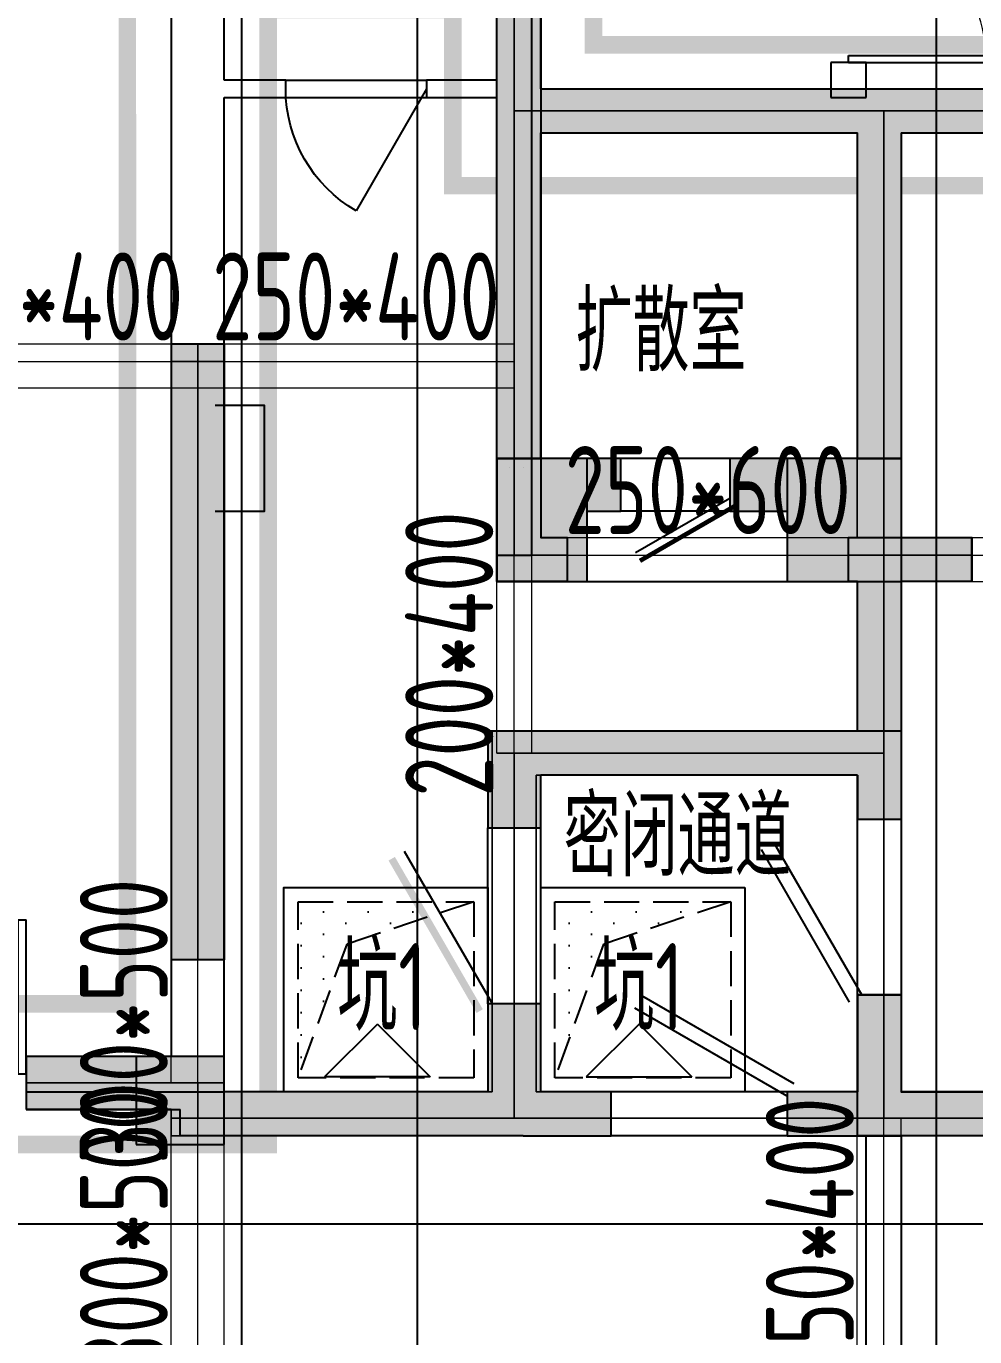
# Model space of a CAD drawing. Extents: x 369444 to 684549, y -549309 to 575337.
# Drawn here: x 512299 to 517692, y 454614 to 462063 of the extents above; entities that cross this region are included whole.
import ezdxf

# ---------------------------------------------------------------- set-up
doc = ezdxf.new("R2010")
doc.units = 0
doc.header["$LTSCALE"] = 1000
doc.header["$MEASUREMENT"] = 0
doc.linetypes.add('__DASH', pattern=[0.35, 0.25, -0.1])
doc.linetypes.add('DASH', pattern=[0.35, 0.25, -0.1])
for name, color, linetype, lineweight, true_color in [('-1-0-1', 7, 'Continuous', 0, 0xc0c0c0), ('-1-1-2', 7, 'Continuous', 0, 0xc0c0c0), ('-2-0-1', 1, 'Continuous', 0, 0xff0000), ('-2-1-2', 9, 'Continuous', 0, 0x808080), ('1-6-1', 7, 'Continuous', 0, 0x55ff55), ('1-6-2', 7, 'Continuous', 0, 0x55ff55), ('12-6-1', 4, 'Continuous', 0, 0x00ffff), ('12-6-2', 4, 'Continuous', 0, 0x00ffff), ('12-6-5', 4, 'Continuous', 0, 0x00ffff)]:
    doc.layers.add(name, color=color, linetype=linetype, lineweight=lineweight, true_color=true_color)
for name, color, linetype in [('A-WALL-HATCH', 8, 'Continuous'), ('AIRD-PLUM', 122, 'Continuous'), ('AXIS', 3, 'Continuous'), ('COLUMN', 9, 'Continuous'), ('DIM_ELEV', 3, 'Continuous'), ('DOTE', 1, 'Continuous'), ('PUB_HATCH', 8, 'Continuous'), ('WALL', 9, 'Continuous'), ('WINDOW', 4, 'Continuous'), ('填充', 8, 'Continuous'), ('文字', 2, 'Continuous'), ('砼墙', 151, 'Continuous'), ('防火分区线', 7, 'Continuous')]:
    doc.layers.add(name, color=color, linetype=linetype)
doc.styles.add('_TCH_DIM', font='SIMPLEX', dxfattribs={"bigfont": 'GBCBIG'})
doc.styles.add('yjkcad', font='yjkeng.shx', dxfattribs={"width": 0.7, "height": 250, "bigfont": 'yjkchn.shx'})
doc.styles.add('说明', font='TSSDENG', dxfattribs={"width": 0.7, "bigfont": 'HZTXT'})

# ---------------------------------------------------------------- blocks, each defined once
blk = doc.blocks.new('$DorLib2D$00000002')
for p, q in [((-0.5, 0), (-0.5, 0.4875)), ((-0.475, 0.4875), (-0.5, 0.4875)), ((-0.475, 0), (-0.475, 0.4875)), ((0.475, 0), (0.475, 0.4875)), ((0.475, 0.4875), (0.5, 0.4875)), ((0.5, 0), (0.5, 0.4875)), ((-0.5, 0), (-0.475, 0)), ((0.5, 0), (0.475, 0))]:
    blk.add_line(p, q)
at = {"lineweight": 13}
for centre, start, end in [((-0.4875, 0), 0, 88.5307), ((0.4875, 0), 91.4693, 180)]:
    blk.add_arc(centre, 0.4875, start, end, dxfattribs=at)
blk = doc.blocks.new('$DORLIB2D$00000228')
at = {"color": 0, "lineweight": -2}
blk.add_line((0.5, 0), (0, 0.866), dxfattribs=at)
blk.add_arc((0.5, 0), 1, 120, 180, dxfattribs=at)
blk = doc.blocks.new('_FZH')
blk.add_lwpolyline([(-0.5, -0.5), (0.5, -0.5), (0.5, 0.5), (-0.5, 0.5)], close=True)
at = {"layer": 'PUB_HATCH'}
blk.add_solid([(-0.5, -0.5), (0.5, -0.5), (-0.5, 0.5), (0.5, 0.5)], dxfattribs=at)
blk = doc.blocks.new('$DorLib2D$00000001')
for p, q in [((0.45, 0.975), (0.5, 0.975)), ((0.45, 0), (0.45, 0.975)), ((0.5, 0), (0.5, 0.975)), ((0.5, 0), (0.45, 0))]:
    blk.add_line(p, q)
at = {"lineweight": 13}
blk.add_arc((0.475, 0), 0.975, 91.46928, 180, dxfattribs=at)
blk = doc.blocks.new('$DorLib2D$00000179')
at = {"color": 0}
for p, q in [((-0.54, 0.1693), (0.326, 0.6693)), ((-0.5, 0.1), (0.366, 0.6))]:
    blk.add_line(p, q, dxfattribs=at)
blk = doc.blocks.new('$DorLib2D$00000192')
at = {"color": 0}
blk.add_line((-0.5, 0.125), (0.366, 0.625), dxfattribs=at)
at = {"color": 0, "const_width": 0.0417}
blk.add_lwpolyline([(-0.5417, 0.1972), (0.3244, 0.6972)], dxfattribs=at)
blk = doc.blocks.new('JSK1000')
at = {"layer": 'AIRD-PLUM'}
h = blk.add_hatch(dxfattribs=at)
h.set_pattern_fill('DOTS', color=8, scale=80, style=0)
h.set_pattern_definition([(0, (-20, -20), (63.5, 127), [0, -127])])
h.paths.add_polyline_path([(80, 1080), (80, 80), (321, 803.3), (1080, 1080)])
at = {"layer": 'AIRD-PLUM', "ltscale": 0.25}
blk.add_lwpolyline([(0, 0), (1160, 0), (1160, 1160), (0, 1160)], close=True, dxfattribs=at)
at = {"layer": 'AIRD-PLUM', "color": 8, "linetype": 'DASH', "ltscale": 0.8}
blk.add_lwpolyline([(80, 80), (1080, 80), (1080, 1080), (80, 1080)], close=True, dxfattribs=at)
blk.add_lwpolyline([(80, 80), (321, 803.3), (1080, 1080)], dxfattribs=at)
blk = doc.blocks.new('A$C69B9310D')
at = {"layer": 'AIRD-PLUM', "xscale": -1, "rotation": 90}
blk.add_blockref('JSK1000', (1160, 1160), dxfattribs=at)
at = {"layer": '文字', "style": '说明', "width": 0.7}
blk.add_text('坑1', height=495, dxfattribs=at).set_placement((302.3, 349.9))

msp = doc.modelspace()

# ---------------------------------------------------------------- hatches: boundary and pattern name
at = {"layer": 'A-WALL-HATCH'}
for points in [[(515487.6, 458907), (515487.6, 459606.7), (514974.6, 459606.7), (514974.6, 458907)], [(517274.6, 458907), (517274.6, 459606.9), (516626.1, 459606.9), (516626.1, 458907)], [(513424.6, 455707), (513424.6, 456207), (512924.6, 456207), (512924.6, 455707)]]:
    msp.add_hatch(color=256, dxfattribs=at).paths.add_polyline_path(points)
at = {"layer": 'PUB_HATCH'}
for points in [[(515174.6, 461577), (515224.6, 461707), (515224.6, 467357), (515104.6, 467407), (514974.6, 467357), (514974.6, 461557)], [(515174.6, 461577), (515224.6, 461457), (517024.6, 461457), (517124.6, 461507), (517024.6, 461707), (515224.6, 461707)], [(517124.6, 461507), (517274.6, 461457), (520624.6, 461457), (520724.6, 461507), (520624.6, 461707), (517024.6, 461707)], [(515224.6, 459607), (515224.6, 461457), (515174.6, 461577), (514974.6, 461557), (514974.6, 459607)], [(517274.6, 459607), (517274.6, 461457), (517124.6, 461507), (517024.6, 461457), (517024.6, 459607)], [(515487.6, 459306.7), (515679.6, 459306.7), (515679.6, 459606.7), (515487.6, 459606.7)], [(516626.1, 459306.7), (516626.1, 459606.7), (516299.6, 459606.7), (516299.6, 459306.7)], [(517274.6, 458907), (517024.6, 458907), (517024.6, 458057), (517107.9, 457940.3), (517274.6, 457957)], [(514924.6, 458057), (514924.6, 457507), (515224.6, 457507), (515224.6, 457807)], [(517107.9, 457940.3), (517024.6, 458057), (514924.6, 458057), (515224.6, 457807), (517024.6, 457807)], [(517024.6, 457807), (517024.6, 457557), (517274.6, 457557), (517274.6, 457957), (517107.9, 457940.3)], [(517274.6, 456007), (517274.6, 456557), (517024.6, 456557), (517024.6, 456007), (517157.9, 455923.6)], [(515224.6, 456007), (515224.6, 456507), (514924.6, 456507), (514924.6, 456007), (515091.3, 455923.6)], [(513424.6, 456207), (512299.6, 456207), (512299.6, 455907), (513174.6, 455907)], [(513174.6, 455757), (513424.6, 456007), (513424.6, 456207), (513174.6, 455907)], [(515091.3, 455923.6), (514924.6, 456007), (513424.6, 456007), (513174.6, 455757), (515124.6, 455757)], [(515124.6, 455757), (515624.6, 455757), (515624.6, 456007), (515224.6, 456007), (515091.3, 455923.6)], [(517024.6, 456007), (516624.6, 456007), (516624.6, 455757), (517174.6, 455757), (517157.9, 455923.6)], [(520874.6, 455757), (520624.6, 456007), (517274.6, 456007), (517157.9, 455923.6), (517174.6, 455757)]]:
    msp.add_hatch(color=256, dxfattribs=at).paths.add_polyline_path(points)
at = {"layer": '填充'}
h = msp.add_hatch(color=8, dxfattribs=at)
h.dxf.hatch_style = 1
h.paths.add_polyline_path([(507274.5, 462457), (507274.5, 462957), (506774.5, 462957), (506774.5, 462457)], flags=17)
h.paths.add_polyline_path([(500674.5, 462457), (500674.5, 462957), (500174.5, 462957), (500174.5, 462457)], flags=17)
h.paths.add_polyline_path([(497874.5, 462457), (497874.5, 462957), (497374.5, 462957), (497374.5, 462457)], flags=17)
h.paths.add_polyline_path([(510074.5, 462457), (510074.5, 462957), (509524.5, 462957), (509524.5, 462457)], flags=17)
h.paths.add_polyline_path([(509524.5, 460757), (509774.5, 460757), (509774.5, 461157), (509374.5, 461157), (509374.5, 460757)], flags=17)
h.paths.add_polyline_path([(497424.5, 460757), (497574.5, 460757), (497574.5, 461157), (497174.5, 461157), (497174.5, 460757)], flags=17)
h.paths.add_polyline_path([(512274.5, 467357), (510074.5, 467357), (510074.5, 465157), (510624.5, 465157), (510624.5, 464957), (509824.5, 464957), (509824.5, 467607), (512474.5, 467607), (512474.5, 464957), (511724.5, 464957), (511724.5, 465157), (512274.5, 465157)])
h.paths.add_polyline_path([(501674.5, 458107), (501124.5, 458107), (501124.5, 458357), (501674.5, 458357), (502074.5, 458357), (502074.5, 458107), (501924.5, 458107), (501924.5, 455207), (500174.5, 455207), (500174.5, 455457), (501674.5, 455457)])
h.paths.add_polyline_path([(514974.5, 467357), (514324.5, 467357), (514324.5, 467607), (515224.5, 467607), (515224.5, 465807), (514974.5, 465807)])
h.paths.add_polyline_path([(492624.5, 467557), (491974.5, 467557), (491974.5, 466007), (491724.5, 466007), (491724.5, 467807), (492624.5, 467807)])
h.paths.add_polyline_path([(507624.5, 450607), (506774.5, 450607), (506074.5, 450607), (506074.5, 450857), (506524.5, 450857), (506524.5, 454057), (506774.5, 454057), (506774.5, 450857), (507624.5, 450857)])
h.paths.add_polyline_path([(500174.5, 450607), (499324.5, 450607), (499324.5, 450857), (500174.5, 450857), (500174.5, 454057), (500424.5, 454057), (500424.5, 450857), (500874.5, 450857), (500874.5, 450607)])
h.paths.add_polyline_path([(505824.5, 458107), (505274.5, 458107), (505274.5, 455457), (506774.5, 455457), (506774.5, 455207), (505024.5, 455207), (505024.5, 458107), (504874.5, 458107), (504874.5, 458357), (505274.5, 458357), (505824.5, 458357)])
h.paths.add_polyline_path([(521349.5, 458907), (520874.5, 458907), (520874.5, 457157), (520624.5, 457157), (520624.5, 458907), (520524.5, 458907), (520524.5, 459157), (520874.5, 459157), (521349.5, 459157)])
h.paths.add_polyline_path([(517574.5, 450607), (517274.5, 450607), (516874.5, 450607), (516874.5, 450857), (517024.5, 450857), (517024.5, 454457), (517274.5, 454457), (517274.5, 450857), (517574.5, 450857)])
h.paths.add_polyline_path([(514174.5, 450607), (513149.5, 450607), (512374.5, 450607), (512374.5, 450857), (513124.5, 450857), (513124.5, 454557), (513424.5, 454557), (513424.5, 450857), (514174.5, 450857)])
h.paths.add_polyline_path([(489924.5, 456557), (489924.5, 455757), (487824.5, 455757), (487824.5, 456007), (489674.5, 456007), (489674.5, 456557)])
h.paths.add_polyline_path([(497624.5, 465157), (496874.5, 465157), (496874.5, 467557), (494674.5, 467557), (494674.5, 465357), (495224.5, 465357), (495224.5, 465157), (494474.5, 465157), (494474.5, 467807), (497124.5, 467807), (497124.5, 465407), (497624.5, 465407)])
h.paths.add_polyline_path([(509524.5, 458107), (509074.5, 458107), (509074.5, 458357), (509774.5, 458357), (509774.5, 455207), (509524.5, 455207)])
h.paths.add_polyline_path([(497874.5, 458107), (497424.5, 458107), (497424.5, 455207), (497174.5, 455207), (497174.5, 458357), (497874.5, 458357)])
h.paths.add_polyline_path([(489674.5, 450607), (489374.5, 450607), (489374.5, 450857), (489674.5, 450857), (489674.5, 454457), (489924.5, 454457), (489924.5, 450857), (490074.5, 450857), (490074.5, 450607)])
h.paths.add_polyline_path([(486074.5, 458907), (485589.5, 458907), (485589.5, 459157), (486074.5, 459157), (486424.5, 459157), (486424.5, 458907), (486324.5, 458907), (486324.5, 457157), (486074.5, 457157)])
h.paths.add_polyline_path([(523874.5, 449607), (523324.5, 449607), (523324.5, 449857), (523574.5, 449857), (523574.5, 454307), (523874.5, 454307)])
h.paths.add_polyline_path([(483624.5, 449607), (483074.5, 449607), (483074.5, 454307), (483374.5, 454307), (483374.5, 449857), (483624.5, 449857)])
h.paths.add_polyline_path([(515374.5, 458907), (514974.5, 458907), (514974.5, 462457), (514574.5, 462457), (514574.5, 462657), (515224.5, 462657), (515224.5, 459157), (515374.5, 459157)])
h.paths.add_polyline_path([(491974.5, 458907), (491574.5, 458907), (491574.5, 459157), (491724.5, 459157), (491724.5, 462657), (492424.5, 462657), (492424.5, 462457), (491974.5, 462457)])
h.paths.add_polyline_path([(520074.5, 450607), (519374.5, 450607), (519374.5, 450857), (520074.5, 450857), (520074.5, 453757), (520324.5, 453757), (520324.5, 450857), (520324.5, 449857), (520924.5, 449857), (520924.5, 449607), (520074.5, 449607)])
h.paths.add_polyline_path([(493824.5, 460257), (493824.5, 456757), (493524.5, 456757), (493524.5, 460257)])
h.paths.add_polyline_path([(487574.5, 450607), (486874.5, 450607), (486874.5, 449607), (486024.5, 449607), (486024.5, 449857), (486624.5, 449857), (486624.5, 450857), (486624.5, 453757), (486874.5, 453757), (486874.5, 450857), (487574.5, 450857)])
h.paths.add_polyline_path([(513424.5, 460257), (513424.5, 456757), (513124.5, 456757), (513124.5, 460257)])
h.paths.add_polyline_path([(509774.5, 450607), (509424.5, 450607), (509424.5, 450857), (509524.5, 450857), (509524.5, 454057), (509774.5, 454057), (509774.5, 450857), (509974.5, 450857), (509974.5, 450607)])
h.paths.add_polyline_path([(497524.5, 450607), (497174.5, 450607), (496974.5, 450607), (496974.5, 450857), (497174.5, 450857), (497174.5, 454057), (497424.5, 454057), (497424.5, 450857), (497524.5, 450857)])
h.paths.add_polyline_path([(523874.5, 455757), (523174.5, 455757), (523174.5, 456007), (523574.5, 456007), (523574.5, 458907), (523199.5, 458907), (523199.5, 459157), (523874.5, 459157)])
h.paths.add_polyline_path([(483774.5, 455757), (483074.5, 455757), (483074.5, 459157), (483759.5, 459157), (483759.5, 458907), (483374.5, 458907), (483374.5, 456007), (483774.5, 456007)])
h.paths.add_polyline_path([(517024.5, 458907), (516974.5, 458907), (516974.5, 459157), (517274.5, 459157), (517674.5, 459157), (517674.5, 458907), (517274.5, 458907), (517274.5, 458057), (517024.5, 458057)])
h.paths.add_polyline_path([(489974.5, 458907), (489924.5, 458907), (489924.5, 458057), (489674.5, 458057), (489674.5, 458907), (489274.5, 458907), (489274.5, 459157), (489674.5, 459157), (489974.5, 459157)])
h.paths.add_polyline_path([(519124.5, 455757), (517024.5, 455757), (517024.5, 456557), (517274.5, 456557), (517274.5, 456007), (519124.5, 456007)])
edge = h.paths.add_edge_path()
edge.add_line((497374.5, 465157), (497374.5, 465057))
edge.add_line((497374.5, 465057), (497624.5, 465057))
edge.add_line((497624.5, 465057), (497624.5, 465157))
edge.add_line((497424.5, 460757), (497424.5, 460007))
edge.add_line((497424.5, 460007), (495374.5, 460007))
edge.add_line((495374.5, 460007), (495374.5, 460257))
edge.add_line((495374.5, 460257), (497174.5, 460257))
edge.add_line((497174.5, 460257), (497174.5, 460757))
edge.add_line((509774.5, 460757), (509774.5, 460257))
edge.add_line((509774.5, 460257), (511574.5, 460257))
edge.add_line((511574.5, 460257), (511574.5, 460007))
edge.add_line((511574.5, 460007), (509524.5, 460007))
edge.add_line((509524.5, 460007), (509524.5, 460757))

# ---------------------------------------------------------------- linework, layer by layer
at = {"layer": '-1-0-1', "color": 0}
for p in [(515074.3, 461582.2, -3600), (517174.3, 461582.2, -3600), (515074.3, 460556.9, -3600), (513274.3, 460156.9, -3600), (515074.3, 460156.9, -3600), (515074.3, 459056.9, -3600), (515374.3, 459056.9, -3600), (516974.3, 459056.9, -3600), (517174.3, 459056.9, -3600), (517674.3, 459056.9, -3600), (515074.3, 457932.2, -3600), (517174.3, 457932.2, -3600), (515074.3, 457507.2, -3600), (513274.3, 456756.9, -3600), (517174.3, 456556.9, -3600), (513274.3, 456057.2, -3600), (513274.3, 455856.9, -3600), (515074.3, 455856.9, -3600), (517174.3, 455856.9, -3600)]:
    msp.add_point(p, dxfattribs=at)
at = {"layer": '-1-1-2', "color": 0}
for p, q in [((515074.3, 461582.2, -3600), (515074.3, 461582.2)), ((517174.3, 461582.2, -3600), (517174.3, 461582.2)), ((515074.3, 460556.9, -3600), (515074.3, 460556.9)), ((513274.3, 460156.9, -3600), (513274.3, 460156.9)), ((515074.3, 460156.9, -3600), (515074.3, 460156.9)), ((515074.3, 459056.9, -3600), (515074.3, 459056.9)), ((515374.3, 459056.9, -3600), (515374.3, 459056.9)), ((516974.3, 459056.9, -3600), (516974.3, 459056.9)), ((517174.3, 459056.9, -3600), (517174.3, 459056.9)), ((517674.3, 459056.9, -3600), (517674.3, 459056.9)), ((515074.3, 457932.2, -3600), (515074.3, 457932.2)), ((517174.3, 457932.2, -3600), (517174.3, 457932.2)), ((515074.3, 457507.2, -3600), (515074.3, 457507.2)), ((513274.3, 456756.9, -3600), (513274.3, 456756.9)), ((517174.3, 456556.9, -3600), (517174.3, 456556.9)), ((513274.3, 456057.2, -3600), (513274.3, 456057.2)), ((513274.3, 455856.9, -3600), (513274.3, 455856.9)), ((515074.3, 455856.9, -3600), (515074.3, 455856.9)), ((517174.3, 455856.9, -3600), (517174.3, 455856.9))]:
    msp.add_line(p, q, dxfattribs=at)
at = {"layer": '-2-0-1', "color": 0}
for p, q in [((515074.3, 461582.2, -3600), (515074.3, 462556.9, -3600)), ((515074.3, 461582.2, -3600), (517174.3, 461582.2, -3600)), ((515074.3, 460556.9, -3600), (515074.3, 461582.2, -3600)), ((517174.3, 461582.2, -3600), (520724.3, 461582.2, -3600)), ((517174.3, 459056.9, -3600), (517174.3, 461582.2, -3600)), ((515074.3, 460156.9, -3600), (515074.3, 460556.9, -3600)), ((511474.3, 460156.9, -3600), (513274.3, 460156.9, -3600)), ((513274.3, 460156.9, -3600), (515074.3, 460156.9, -3600)), ((513274.3, 456756.9, -3600), (513274.3, 460156.9, -3600)), ((515074.3, 459056.9, -3600), (515074.3, 460156.9, -3600)), ((515074.3, 457932.2, -3600), (515074.3, 459056.9, -3600)), ((515074.3, 459056.9, -3600), (515374.3, 459056.9, -3600)), ((515374.3, 459056.9, -3600), (516974.3, 459056.9, -3600)), ((516974.3, 459056.9, -3600), (517174.3, 459056.9, -3600)), ((517174.3, 457932.2, -3600), (517174.3, 459056.9, -3600)), ((517174.3, 459056.9, -3600), (517674.3, 459056.9, -3600)), ((517674.3, 459056.9, -3600), (520524.3, 459056.9, -3600)), ((515074.3, 457932.2, -3600), (517174.3, 457932.2, -3600)), ((515074.3, 457507.2, -3600), (515074.3, 457932.2, -3600)), ((517174.3, 456556.9, -3600), (517174.3, 457932.2, -3600)), ((515074.3, 455856.9, -3600), (515074.3, 457507.2, -3600)), ((513274.3, 456057.2, -3600), (513274.3, 456756.9, -3600)), ((517174.3, 455856.9, -3600), (517174.3, 456556.9, -3600)), ((512299.2, 456057.2, -3600), (513274.3, 456057.2, -3600)), ((513274.3, 455856.9, -3600), (513274.3, 456057.2, -3600)), ((513274.3, 455856.9, -3600), (515074.3, 455856.9, -3600)), ((513274.3, 454556.9, -3600), (513274.3, 455856.9, -3600)), ((515074.3, 455856.9, -3600), (517174.3, 455856.9, -3600)), ((517174.3, 454456.9, -3600), (517174.3, 455856.9, -3600)), ((517174.3, 455856.9, -3600), (519074.3, 455856.9, -3600))]:
    msp.add_line(p, q, dxfattribs=at)
at = {"layer": '-2-1-2', "color": 0}
for p, q in [((515074.3, 461582.2), (515074.3, 462556.9)), ((515074.3, 461582.2), (517174.3, 461582.2)), ((515074.3, 460556.9), (515074.3, 461582.2)), ((517174.3, 461582.2), (520724.3, 461582.2)), ((517174.3, 459056.9), (517174.3, 461582.2)), ((515074.3, 460156.9), (515074.3, 460556.9)), ((511474.3, 460156.9), (513274.3, 460156.9)), ((513274.3, 460156.9), (515074.3, 460156.9)), ((513274.3, 456756.9), (513274.3, 460156.9)), ((515074.3, 459056.9), (515074.3, 460156.9)), ((515074.3, 457932.2), (515074.3, 459056.9)), ((515074.3, 459056.9), (515374.3, 459056.9)), ((515374.3, 459056.9), (516974.3, 459056.9)), ((516974.3, 459056.9), (517174.3, 459056.9)), ((517174.3, 457932.2), (517174.3, 459056.9)), ((517174.3, 459056.9), (517674.3, 459056.9)), ((517674.3, 459056.9), (520524.3, 459056.9)), ((515074.3, 457932.2), (517174.3, 457932.2)), ((515074.3, 457507.2), (515074.3, 457932.2)), ((517174.3, 456556.9), (517174.3, 457932.2)), ((515074.3, 455856.9), (515074.3, 457507.2)), ((513274.3, 456057.2), (513274.3, 456756.9)), ((517174.3, 455856.9), (517174.3, 456556.9)), ((512299.2, 456057.2), (513274.3, 456057.2)), ((513274.3, 455856.9), (513274.3, 456057.2)), ((513274.3, 455856.9), (515074.3, 455856.9)), ((513274.3, 454556.9), (513274.3, 455856.9)), ((515074.3, 455856.9), (517174.3, 455856.9)), ((517174.3, 454456.9), (517174.3, 455856.9)), ((517174.3, 455856.9), (519074.3, 455856.9))]:
    msp.add_line(p, q, dxfattribs=at)
at = {"layer": '1-6-1', "color": 0}
for p, q in [((515224.3, 462656.9, -5100), (515224.3, 461707.2, -5100)), ((515224.3, 461707.2, -8700), (515224.3, 462656.9, -8700)), ((514974.3, 462456.9, -8700), (514974.3, 461582.2, -8700)), ((514974.3, 461582.2, -5100), (514974.3, 462456.9, -5100)), ((515224.3, 461707.2, -3600), (515224.3, 461707.2)), ((517174.3, 461707.2, -3600), (515224.3, 461707.2, -3600)), ((515224.3, 461707.2), (517174.3, 461707.2)), ((515224.3, 461707.2, -5100), (515224.3, 461707.2, -8700)), ((517174.3, 461707.2, -3600), (517174.3, 461707.2)), ((520724.3, 461707.2, -3600), (517174.3, 461707.2, -3600)), ((517174.3, 461707.2), (520724.3, 461707.2)), ((517174.3, 461707.2), (517174.3, 461707.2, -3600)), ((514974.3, 461582.2, -8700), (514974.3, 461582.2, -5100)), ((514974.3, 461582.2, -8700), (514974.3, 460556.9, -8700)), ((514974.3, 461582.2, -5100), (514974.3, 461582.2, -8700)), ((514974.3, 460556.9, -5100), (514974.3, 461582.2, -5100)), ((515224.3, 461457.2), (515224.3, 461457.2, -3600)), ((517024.3, 461457.2), (515224.3, 461457.2)), ((515224.3, 461457.2, -3600), (517024.3, 461457.2, -3600)), ((515224.3, 461457.2, -5100), (515224.3, 460556.9, -5100)), ((515224.3, 461457.2, -8700), (515224.3, 461457.2, -5100)), ((515224.3, 460556.9, -8700), (515224.3, 461457.2, -8700)), ((517024.3, 461457.2, -3600), (517024.3, 461457.2)), ((517024.3, 461457.2, -3600), (517024.3, 459156.9, -3600)), ((517024.3, 461457.2), (517024.3, 461457.2, -3600)), ((517024.3, 459156.9), (517024.3, 461457.2)), ((517274.3, 461457.2), (517274.3, 461457.2, -3600)), ((520623.3, 461457.2), (517274.3, 461457.2)), ((517274.3, 461457.2, -3600), (520623.3, 461457.2, -3600)), ((517274.3, 461457.2), (517274.3, 459156.9)), ((517274.3, 461457.2, -3600), (517274.3, 461457.2)), ((517274.3, 459156.9, -3600), (517274.3, 461457.2, -3600)), ((514974.3, 460556.9, -3600), (514974.3, 460156.9, -3600)), ((514974.3, 460556.9), (514974.3, 460556.9, -3600)), ((514974.3, 460156.9), (514974.3, 460556.9)), ((514974.3, 460556.9, -8700), (514974.3, 460556.9, -5100)), ((515224.3, 460556.9), (515224.3, 460156.9)), ((515224.3, 460556.9, -3600), (515224.3, 460556.9)), ((515224.3, 460156.9, -3600), (515224.3, 460556.9, -3600)), ((515224.3, 460556.9, -5100), (515224.3, 460556.9, -8700)), ((513124.3, 460156.9, -3600), (513124.3, 456756.9, -3600)), ((513124.3, 460156.9), (513124.3, 460156.9, -3600)), ((513124.3, 456756.9), (513124.3, 460156.9)), ((513124.3, 460156.9, -3600), (513124.3, 460156.9)), ((513424.3, 460156.9, -3600), (513124.3, 460156.9, -3600)), ((513124.3, 460156.9), (513424.3, 460156.9)), ((513424.3, 460156.9), (513424.3, 456756.9)), ((513424.3, 460156.9, -3600), (513424.3, 460156.9)), ((513424.3, 456756.9, -3600), (513424.3, 460156.9, -3600)), ((513424.3, 460156.9), (513424.3, 460156.9, -3600)), ((514974.3, 460156.9, -3600), (514974.3, 460156.9)), ((514974.3, 460156.9, -3600), (514974.3, 458906.9, -3600)), ((514974.3, 460156.9), (514974.3, 460156.9, -3600)), ((514974.3, 458906.9), (514974.3, 460156.9)), ((515224.3, 460156.9), (515224.3, 460156.9, -3600)), ((515224.3, 460156.9), (515224.3, 459156.9)), ((515224.3, 460156.9, -3600), (515224.3, 460156.9)), ((515224.3, 459156.9, -3600), (515224.3, 460156.9, -3600)), ((515224.3, 459156.9), (515224.3, 459156.9, -3600)), ((515224.3, 459156.9, -3600), (515224.3, 459156.9)), ((515374.3, 459156.9, -3600), (515224.3, 459156.9, -3600)), ((515224.3, 459156.9), (515374.3, 459156.9)), ((515374.3, 459156.9), (515374.3, 459156.9, -3600)), ((515374.3, 459156.9, -3600), (515374.3, 459156.9)), ((515374.3, 458906.9, -3600), (515374.3, 459156.9, -3600)), ((515374.3, 459156.9), (515374.3, 458906.9)), ((516974.3, 459156.9, -3600), (516974.3, 459156.9)), ((517024.3, 459156.9, -3600), (516974.3, 459156.9, -3600)), ((516974.3, 459156.9), (517024.3, 459156.9)), ((516974.3, 459156.9, -3600), (516974.3, 458906.9, -3600)), ((516974.3, 459156.9), (516974.3, 459156.9, -3600)), ((516974.3, 458906.9), (516974.3, 459156.9)), ((517024.3, 459156.9, -3600), (517024.3, 459156.9)), ((517024.3, 459156.9), (517024.3, 459156.9, -3600)), ((517274.3, 459156.9), (517274.3, 459156.9, -3600)), ((517274.3, 459156.9, -3600), (517274.3, 459156.9)), ((517674.3, 459156.9, -3600), (517274.3, 459156.9, -3600)), ((517274.3, 459156.9), (517674.3, 459156.9)), ((517674.3, 459156.9), (517674.3, 459156.9, -3600)), ((517674.3, 459156.9, -3600), (517674.3, 459156.9)), ((517674.3, 458906.9, -3600), (517674.3, 459156.9, -3600)), ((517674.3, 459156.9), (517674.3, 458906.9)), ((514974.3, 458906.9, -3600), (514974.3, 458906.9)), ((514974.3, 458906.9), (514974.3, 458906.9, -3600)), ((515374.3, 458906.9), (514974.3, 458906.9)), ((514974.3, 458906.9, -3600), (515374.3, 458906.9, -3600)), ((515374.3, 458906.9, -3600), (515374.3, 458906.9)), ((515374.3, 458906.9), (515374.3, 458906.9, -3600)), ((516974.3, 458906.9), (516974.3, 458906.9, -3600)), ((517024.3, 458906.9), (516974.3, 458906.9)), ((516974.3, 458906.9, -3600), (517024.3, 458906.9, -3600)), ((516974.3, 458906.9, -3600), (516974.3, 458906.9)), ((517024.3, 458906.9, -3600), (517024.3, 458057.2, -3600)), ((517024.3, 458906.9), (517024.3, 458906.9, -3600)), ((517024.3, 458057.2), (517024.3, 458906.9)), ((517024.3, 458906.9, -3600), (517024.3, 458906.9)), ((517274.3, 458906.9), (517274.3, 457932.2)), ((517274.3, 458906.9, -3600), (517274.3, 458906.9)), ((517274.3, 457932.2, -3600), (517274.3, 458906.9, -3600)), ((517274.3, 458906.9), (517274.3, 458906.9, -3600)), ((517674.3, 458906.9), (517274.3, 458906.9)), ((517274.3, 458906.9, -3600), (517674.3, 458906.9, -3600)), ((517674.3, 458906.9, -3600), (517674.3, 458906.9)), ((517674.3, 458906.9), (517674.3, 458906.9, -3600)), ((514949.3, 458057.2, -3600), (514949.3, 457507.2, -3600)), ((514949.3, 458057.2), (514949.3, 458057.2, -3600)), ((514949.3, 457507.2), (514949.3, 458057.2)), ((514949.3, 458057.2, -3600), (514949.3, 458057.2)), ((517024.3, 458057.2, -3600), (514949.3, 458057.2, -3600)), ((514949.3, 458057.2), (517024.3, 458057.2)), ((517024.3, 458057.2), (517024.3, 458057.2, -3600)), ((517024.3, 458057.2, -3600), (517024.3, 458057.2)), ((517274.3, 457932.2), (517274.3, 457932.2, -3600)), ((517274.3, 457932.2), (517274.3, 456556.9)), ((517274.3, 457932.2, -3600), (517274.3, 457932.2)), ((517274.3, 456556.9, -3600), (517274.3, 457932.2, -3600)), ((515199.3, 457807.2), (515199.3, 457507.2)), ((515199.3, 457807.2, -3600), (515199.3, 457807.2)), ((515199.3, 457507.2, -3600), (515199.3, 457807.2, -3600)), ((515199.3, 457807.2), (515199.3, 457807.2, -3600)), ((517024.3, 457807.2), (515199.3, 457807.2)), ((515199.3, 457807.2, -3600), (517024.3, 457807.2, -3600)), ((517024.3, 457807.2, -3600), (517024.3, 457807.2)), ((517024.3, 457807.2, -3600), (517024.3, 456556.9, -3600)), ((517024.3, 457807.2), (517024.3, 457807.2, -3600)), ((517024.3, 456556.9), (517024.3, 457807.2)), ((514949.3, 457507.2, -3600), (514949.3, 456006.9, -3600)), ((514949.3, 457507.2), (514949.3, 457507.2, -3600)), ((514949.3, 456006.9), (514949.3, 457507.2)), ((514949.3, 457507.2, -3600), (514949.3, 457507.2)), ((515199.3, 457507.2), (515199.3, 456006.9)), ((515199.3, 457507.2, -3600), (515199.3, 457507.2)), ((515199.3, 456006.9, -3600), (515199.3, 457507.2, -3600)), ((515199.3, 457507.2), (515199.3, 457507.2, -3600)), ((513124.3, 456756.9, -3600), (513124.3, 456756.9)), ((513124.3, 456756.9, -3600), (513424.3, 456756.9, -3600)), ((513124.3, 456756.9), (513124.3, 456756.9, -3600)), ((513424.3, 456756.9), (513124.3, 456756.9)), ((513424.3, 456756.9), (513424.3, 456756.9, -3600)), ((513424.3, 456756.9, -3600), (513424.3, 456756.9)), ((517024.3, 456556.9, -3600), (517024.3, 456556.9)), ((517024.3, 456556.9, -3600), (517024.3, 456006.9, -3600)), ((517024.3, 456556.9), (517024.3, 456556.9, -3600)), ((517024.3, 456006.9), (517024.3, 456556.9)), ((517274.3, 456556.9), (517274.3, 456556.9, -3600)), ((517274.3, 456556.9), (517274.3, 456006.9)), ((517274.3, 456556.9, -3600), (517274.3, 456556.9)), ((517274.3, 456006.9, -3600), (517274.3, 456556.9, -3600)), ((513424.3, 456207.2, -3600), (512299.2, 456207.2, -3600)), ((512299.2, 456207.2), (513424.3, 456207.2)), ((513424.3, 456207.2), (513424.3, 456207.2, -3600)), ((513424.3, 456207.2), (513424.3, 456006.9)), ((513424.3, 456207.2, -3600), (513424.3, 456207.2)), ((513424.3, 456006.9, -3600), (513424.3, 456207.2, -3600)), ((513424.3, 456006.9), (513424.3, 456006.9, -3600)), ((513424.3, 456006.9, -3600), (513424.3, 456006.9)), ((514949.3, 456006.9, -3600), (513424.3, 456006.9, -3600)), ((513424.3, 456006.9), (514949.3, 456006.9)), ((514949.3, 456006.9, -3600), (514949.3, 456006.9)), ((514949.3, 456006.9), (514949.3, 456006.9, -3600)), ((515199.3, 456006.9), (515199.3, 456006.9, -3600)), ((515199.3, 456006.9, -3600), (515199.3, 456006.9)), ((517024.3, 456006.9, -3600), (515199.3, 456006.9, -3600)), ((515199.3, 456006.9), (517024.3, 456006.9)), ((517024.3, 456006.9), (517024.3, 456006.9, -3600)), ((517024.3, 456006.9, -3600), (517024.3, 456006.9)), ((517274.3, 456006.9), (517274.3, 456006.9, -3600)), ((517274.3, 456006.9, -3600), (517274.3, 456006.9)), ((519074.3, 456006.9, -3600), (517274.3, 456006.9, -3600)), ((517274.3, 456006.9), (519074.3, 456006.9)), ((513124.3, 455907.2), (512299.2, 455907.2)), ((512299.2, 455907.2, -3600), (513124.3, 455907.2, -3600)), ((513124.3, 455907.2, -3600), (513124.3, 455907.2)), ((513124.3, 455907.2, -3600), (513124.3, 455756.9, -3600)), ((513124.3, 455907.2), (513124.3, 455907.2, -3600)), ((513124.3, 455756.9), (513124.3, 455907.2)), ((513124.3, 455756.9, -3600), (513124.3, 455756.9)), ((513124.3, 455756.9), (513124.3, 455756.9, -3600)), ((515074.3, 455756.9), (513124.3, 455756.9)), ((513124.3, 455756.9, -3600), (515074.3, 455756.9, -3600)), ((515074.3, 455756.9, -3600), (515074.3, 455756.9)), ((515074.3, 455756.9), (515074.3, 455756.9, -3600)), ((517174.3, 455756.9), (515074.3, 455756.9)), ((515074.3, 455756.9, -3600), (517174.3, 455756.9, -3600)), ((517174.3, 455756.9, -3600), (517174.3, 455756.9)), ((517174.3, 455756.9), (517174.3, 455756.9, -3600)), ((519074.3, 455756.9), (517174.3, 455756.9)), ((517174.3, 455756.9, -3600), (519074.3, 455756.9, -3600))]:
    msp.add_line(p, q, dxfattribs=at)
at = {"layer": '1-6-2', "color": 0}
for p, q in [((515074.3, 462556.9, -5100), (515074.3, 461582.2, -5100)), ((515074.3, 461582.2, -8700), (515074.3, 462556.9, -8700)), ((515074.3, 461582.2), (515074.3, 461582.2, -3600)), ((517174.3, 461582.2), (515074.3, 461582.2)), ((515074.3, 461582.2, -3600), (517174.3, 461582.2, -3600)), ((515074.3, 461582.2, -5100), (515074.3, 461582.2, -8700)), ((515074.3, 461582.2, -5100), (515074.3, 460556.9, -5100)), ((515074.3, 461582.2, -8700), (515074.3, 461582.2, -5100)), ((515074.3, 460556.9, -8700), (515074.3, 461582.2, -8700)), ((517174.3, 461582.2), (517174.3, 461582.2, -3600)), ((520724.3, 461582.2), (517174.3, 461582.2)), ((517174.3, 461582.2, -3600), (520724.3, 461582.2, -3600)), ((517174.3, 461582.2, -3600), (517174.3, 461582.2)), ((517174.3, 461582.2), (517174.3, 459056.9)), ((517174.3, 461582.2, -3600), (517174.3, 461582.2)), ((517174.3, 459056.9, -3600), (517174.3, 461582.2, -3600)), ((515074.3, 460556.9), (515074.3, 460156.9)), ((515074.3, 460556.9, -3600), (515074.3, 460556.9)), ((515074.3, 460156.9, -3600), (515074.3, 460556.9, -3600)), ((515074.3, 460556.9, -5100), (515074.3, 460556.9, -8700)), ((513274.3, 460156.9), (513274.3, 456756.9)), ((513274.3, 460156.9, -3600), (513274.3, 460156.9)), ((513274.3, 456756.9, -3600), (513274.3, 460156.9, -3600)), ((515074.3, 460156.9), (515074.3, 460156.9, -3600)), ((515074.3, 460156.9), (515074.3, 459056.9)), ((515074.3, 460156.9, -3600), (515074.3, 460156.9)), ((515074.3, 459056.9, -3600), (515074.3, 460156.9, -3600)), ((515074.3, 459056.9), (515074.3, 459056.9, -3600)), ((515074.3, 459056.9), (515074.3, 459056.9, -3600)), ((515374.3, 459056.9), (515074.3, 459056.9)), ((515074.3, 459056.9, -3600), (515374.3, 459056.9, -3600)), ((515374.3, 459056.9, -3600), (515374.3, 459056.9)), ((516974.3, 459056.9), (516974.3, 459056.9, -3600)), ((517174.3, 459056.9), (516974.3, 459056.9)), ((516974.3, 459056.9, -3600), (517174.3, 459056.9, -3600)), ((517174.3, 459056.9), (517174.3, 457932.2)), ((517174.3, 459056.9, -3600), (517174.3, 459056.9)), ((517174.3, 457932.2, -3600), (517174.3, 459056.9, -3600)), ((517174.3, 459056.9), (517174.3, 459056.9, -3600)), ((517174.3, 459056.9), (517174.3, 459056.9, -3600)), ((517674.3, 459056.9), (517174.3, 459056.9)), ((517174.3, 459056.9, -3600), (517674.3, 459056.9, -3600)), ((517174.3, 459056.9, -3600), (517174.3, 459056.9)), ((517674.3, 459056.9, -3600), (517674.3, 459056.9)), ((515074.3, 457932.2), (515074.3, 457507.2)), ((515074.3, 457932.2, -3600), (515074.3, 457932.2)), ((515074.3, 457507.2, -3600), (515074.3, 457932.2, -3600)), ((515074.3, 457932.2), (515074.3, 457932.2, -3600)), ((517174.3, 457932.2), (515074.3, 457932.2)), ((515074.3, 457932.2, -3600), (517174.3, 457932.2, -3600)), ((517174.3, 457932.2, -3600), (517174.3, 457932.2)), ((517174.3, 457932.2), (517174.3, 457932.2, -3600)), ((517174.3, 457932.2), (517174.3, 456556.9)), ((517174.3, 457932.2, -3600), (517174.3, 457932.2)), ((517174.3, 456556.9, -3600), (517174.3, 457932.2, -3600)), ((515074.3, 457507.2), (515074.3, 455856.9)), ((515074.3, 457507.2, -3600), (515074.3, 457507.2)), ((515074.3, 455856.9, -3600), (515074.3, 457507.2, -3600)), ((515074.3, 457507.2), (515074.3, 457507.2, -3600)), ((513274.3, 456756.9), (513274.3, 456756.9, -3600)), ((517174.3, 456556.9), (517174.3, 456556.9, -3600)), ((517174.3, 456556.9), (517174.3, 455856.9)), ((517174.3, 456556.9, -3600), (517174.3, 456556.9)), ((517174.3, 455856.9, -3600), (517174.3, 456556.9, -3600)), ((513274.3, 456057.2), (512299.2, 456057.2)), ((512299.2, 456057.2, -3600), (513274.3, 456057.2, -3600)), ((513274.3, 456057.2, -3600), (513274.3, 456057.2)), ((513274.3, 456057.2), (513274.3, 455856.9)), ((513274.3, 456057.2, -3600), (513274.3, 456057.2)), ((513274.3, 455856.9, -3600), (513274.3, 456057.2, -3600)), ((513274.3, 455856.9), (513274.3, 455856.9, -3600)), ((513274.3, 455856.9), (513274.3, 455856.9, -3600)), ((515074.3, 455856.9), (513274.3, 455856.9)), ((513274.3, 455856.9, -3600), (515074.3, 455856.9, -3600)), ((515074.3, 455856.9), (515074.3, 455856.9, -3600)), ((515074.3, 455856.9, -3600), (515074.3, 455856.9)), ((515074.3, 455856.9), (515074.3, 455856.9, -3600)), ((517174.3, 455856.9), (515074.3, 455856.9)), ((515074.3, 455856.9, -3600), (517174.3, 455856.9, -3600)), ((517174.3, 455856.9, -3600), (517174.3, 455856.9)), ((517174.3, 455856.9), (517174.3, 455856.9, -3600)), ((517174.3, 455856.9), (517174.3, 455856.9, -3600)), ((519074.3, 455856.9), (517174.3, 455856.9)), ((517174.3, 455856.9, -3600), (519074.3, 455856.9, -3600))]:
    msp.add_line(p, q, dxfattribs=at)
at = {"layer": '12-6-1', "color": 0}
for p, q in [((511474.3, 460256.9), (513274.3, 460256.9)), ((511474.3, 460256.9, -400), (513274.3, 460256.9, -400)), ((513274.3, 460256.9), (513274.3, 460006.9)), ((513274.3, 460256.9, -400), (513274.3, 460256.9)), ((513274.3, 460006.9, -400), (513274.3, 460256.9, -400)), ((513274.3, 460256.9), (515074.3, 460256.9)), ((513274.3, 460256.9, -400), (515074.3, 460256.9, -400)), ((513274.3, 460256.9), (513274.3, 460006.9)), ((513274.3, 460256.9, -400), (513274.3, 460256.9)), ((513274.3, 460006.9, -400), (513274.3, 460256.9, -400)), ((515074.3, 460256.9), (515074.3, 460006.9)), ((515074.3, 460256.9, -400), (515074.3, 460256.9)), ((515074.3, 460006.9, -400), (515074.3, 460256.9, -400)), ((511474.3, 460006.9), (513274.3, 460006.9)), ((511474.3, 460006.9, -400), (513274.3, 460006.9, -400)), ((513274.3, 460006.9), (513274.3, 460006.9, -400)), ((513274.3, 460006.9), (515074.3, 460006.9)), ((513274.3, 460006.9, -400), (515074.3, 460006.9, -400)), ((513274.3, 460006.9), (513274.3, 460006.9, -400)), ((515074.3, 460006.9), (515074.3, 460006.9, -400)), ((515374.3, 459156.9), (515374.3, 458906.9)), ((515374.3, 459156.9, -600), (515374.3, 459156.9)), ((515374.3, 458906.9, -600), (515374.3, 459156.9, -600)), ((515374.3, 459156.9), (516974.3, 459156.9)), ((515374.3, 459156.9, -600), (516974.3, 459156.9, -600)), ((516974.3, 459156.9), (516974.3, 458906.9)), ((516974.3, 459156.9, -600), (516974.3, 459156.9)), ((516974.3, 458906.9, -600), (516974.3, 459156.9, -600)), ((517674.3, 459156.9), (517674.3, 458906.9)), ((517674.3, 459156.9, -600), (517674.3, 459156.9)), ((517674.3, 458906.9, -600), (517674.3, 459156.9, -600)), ((517674.3, 459156.9), (520524.3, 459156.9)), ((517674.3, 459156.9, -600), (520524.3, 459156.9, -600)), ((514974.3, 459057), (515174.3, 459056.9)), ((514974.3, 459057, -400), (514974.3, 459057)), ((515174.3, 459056.9, -400), (514974.3, 459057, -400)), ((514974.3, 457932.2), (514974.3, 459057)), ((514974.3, 457932.2, -400), (514974.3, 459057, -400)), ((515174.3, 459056.9), (515174.3, 459056.9, -400)), ((515174.3, 457932.2), (515174.3, 459056.9)), ((515174.3, 457932.2, -400), (515174.3, 459056.9, -400)), ((515374.3, 458906.9), (515374.3, 458906.9, -600)), ((515374.3, 458906.9), (516974.3, 458906.9)), ((515374.3, 458906.9, -600), (516974.3, 458906.9, -600)), ((516974.3, 458906.9), (516974.3, 458906.9, -600)), ((517674.3, 458906.9), (517674.3, 458906.9, -600)), ((517674.3, 458906.9), (520524.3, 458906.9)), ((517674.3, 458906.9, -600), (520524.3, 458906.9, -600)), ((514974.3, 457932.2), (515174.3, 457932.2)), ((514974.3, 457932.2, -400), (514974.3, 457932.2)), ((515174.3, 457932.2, -400), (514974.3, 457932.2, -400)), ((515174.3, 457932.2), (515174.3, 457932.2, -400)), ((513124.3, 456756.9), (513424.3, 456756.9)), ((513124.3, 456756.9, -500), (513124.3, 456756.9)), ((513424.3, 456756.9, -500), (513124.3, 456756.9, -500)), ((513124.3, 456057.2), (513124.3, 456756.9)), ((513124.3, 456057.2, -500), (513124.3, 456756.9, -500)), ((513424.3, 456756.9), (513424.3, 456756.9, -500)), ((513424.3, 456057.2), (513424.3, 456756.9)), ((513424.3, 456057.2, -500), (513424.3, 456756.9, -500)), ((513124.3, 456057.2), (513424.3, 456057.2)), ((513124.3, 456057.2, -500), (513124.3, 456057.2)), ((513424.3, 456057.2, -500), (513124.3, 456057.2, -500)), ((513424.3, 456057.2), (513424.3, 456057.2, -500)), ((513124.3, 455856.9), (513424.3, 455856.9)), ((513124.3, 455856.9, -500), (513124.3, 455856.9)), ((513424.3, 455856.9, -500), (513124.3, 455856.9, -500)), ((513124.3, 454556.9), (513124.3, 455856.9)), ((513124.3, 454556.9, -500), (513124.3, 455856.9, -500)), ((513424.3, 455856.9), (513424.3, 455856.9, -500)), ((513424.3, 454556.9), (513424.3, 455856.9)), ((513424.3, 454556.9, -500), (513424.3, 455856.9, -500)), ((517024.3, 455856.9), (517274.3, 455856.9)), ((517024.3, 455856.9, -400), (517024.3, 455856.9)), ((517274.3, 455856.9, -400), (517024.3, 455856.9, -400)), ((517024.3, 454456.9), (517024.3, 455856.9)), ((517024.3, 454456.9, -400), (517024.3, 455856.9, -400)), ((517274.3, 455856.9), (517274.3, 455856.9, -400)), ((517274.3, 454456.9), (517274.3, 455856.9)), ((517274.3, 454456.9, -400), (517274.3, 455856.9, -400))]:
    msp.add_line(p, q, dxfattribs=at)
at = {"layer": '12-6-2', "color": 0}
for p, q in [((511474.3, 460156.9), (513274.3, 460156.9)), ((513274.3, 460156.9), (515074.3, 460156.9)), ((515074.3, 457932.2), (515074.3, 459056.9)), ((515374.3, 459056.9), (516974.3, 459056.9)), ((517674.3, 459056.9), (520524.3, 459056.9)), ((513274.3, 456057.2), (513274.3, 456756.9)), ((513274.3, 454556.9), (513274.3, 455856.9)), ((517174.3, 454456.9), (517174.3, 455856.9))]:
    msp.add_line(p, q, dxfattribs=at)
at = {"layer": 'AXIS', "ltscale": 6}
msp.add_line((515487.6, 458907), (516626.1, 458907), dxfattribs=at)
at = {"layer": 'COLUMN', "color": 8}
for p, q in [((515487.6, 459606.7), (514974.6, 459606.7)), ((514974.6, 459606.7), (514974.6, 458907)), ((515487.6, 458907), (515487.6, 459606.7)), ((517274.6, 459606.9), (516626.1, 459606.9)), ((516626.1, 459606.9), (516626.1, 458907)), ((517274.6, 458907), (517274.6, 459606.9)), ((514974.6, 458907), (515487.6, 458907)), ((516626.1, 458907), (517274.6, 458907)), ((513424.6, 456207), (512924.6, 456207)), ((512924.6, 456207), (512924.6, 455707)), ((513424.6, 455707), (513424.6, 456207)), ((512924.6, 455707), (513424.6, 455707))]:
    msp.add_line(p, q, dxfattribs=at)
at = {"layer": 'DIM_ELEV'}
for p, q in [((514295.7, 456391.2), (513995.7, 456091.2)), ((514295.7, 456391.2), (514595.7, 456091.2)), ((515783.3, 456391.2), (515483.3, 456091.2)), ((515783.3, 456391.2), (516083.3, 456091.2)), ((514595.7, 456091.2), (513995.7, 456091.2)), ((515483.3, 456091.2), (516083.3, 456091.2))]:
    msp.add_line(p, q, dxfattribs=at)
at = {"layer": 'DOTE', "color": 8}
for p, q in [((513524.5, 59364.2), (513524.5, 476704.8)), ((514524.5, 59364.2), (514524.5, 476704.8)), ((517474.5, 261807), (517474.5, 476704.8))]:
    msp.add_line(p, q, dxfattribs=at)
at = {"layer": 'DOTE', "color": 8, "lineweight": -2}
msp.add_line((377844.4, 455257), (624570.9, 455257), dxfattribs=at)
at = {"layer": 'WALL'}
for p, q in [((514974.6, 461557), (514974.6, 467357)), ((515224.6, 461707), (515224.6, 467357)), ((515174.5, 461757), (515174.5, 462557)), ((513124.5, 461757), (513124.5, 462457)), ((513424.5, 461757), (513424.5, 462457)), ((514974.5, 461757), (514974.5, 462457)), ((517074.6, 461856.2), (516874.6, 461856.2)), ((516874.6, 461856.2), (516874.6, 461657)), ((517074.6, 461657), (517074.6, 461856.2)), ((513124.5, 456207), (513124.5, 461757)), ((513774.5, 461757), (513424.5, 461757)), ((513774.5, 461657), (513774.5, 461757)), ((514974.5, 461757), (514574.5, 461757)), ((514574.5, 461757), (514574.5, 461657)), ((515174.5, 459057), (515174.5, 461757)), ((515224.6, 461707), (517024.6, 461707)), ((517024.6, 461707), (520624.6, 461707)), ((513424.5, 456007), (513424.5, 461657)), ((513424.5, 461657), (513774.5, 461657)), ((514574.5, 461657), (514974.5, 461657)), ((514974.5, 459057), (514974.5, 461657)), ((516874.6, 461657), (517074.6, 461657)), ((514974.6, 459607), (514974.6, 461557)), ((515224.6, 459607), (515224.6, 461457)), ((515224.6, 461457), (517024.6, 461457)), ((517024.6, 459607), (517024.6, 461457)), ((517274.6, 461457), (520624.6, 461457)), ((517274.6, 459607), (517274.6, 461457)), ((514974.6, 459607), (515224.6, 459607)), ((515679.6, 459606.7), (515487.6, 459606.7)), ((515679.6, 459306.7), (515679.6, 459606.7)), ((516626.1, 459606.7), (516299.6, 459606.7)), ((516299.6, 459606.7), (516299.6, 459306.7)), ((517024.6, 459607), (517274.6, 459607)), ((514974.6, 459557, 0.2), (514974.6, 459557, 0.2)), ((515049.6, 459557, 0.2), (515049.6, 459557, 0.2)), ((515124.6, 459557, 0.2), (515124.6, 459557, 0.2)), ((515487.6, 459306.7), (515679.6, 459306.7)), ((516299.6, 459306.7), (516626.1, 459306.7)), ((514974.5, 459057), (515174.5, 459057)), ((517024.6, 458057), (517024.6, 458907)), ((517274.6, 457957), (517274.6, 458907)), ((514924.6, 458057), (514924.6, 457507)), ((517024.6, 458057), (514924.6, 458057)), ((517274.6, 457557), (517274.6, 457957)), ((515224.6, 457507), (515224.6, 457807)), ((517024.6, 457807), (515224.6, 457807)), ((517024.6, 457807), (517024.6, 457557)), ((514924.6, 457507), (515224.6, 457507)), ((517024.6, 457557), (517274.6, 457557)), ((517274.6, 456557), (517024.6, 456557)), ((517024.6, 456557), (517024.6, 456007)), ((517274.6, 456007), (517274.6, 456557)), ((515224.6, 456507), (514924.6, 456507)), ((514924.6, 456507), (514924.6, 456007)), ((515224.6, 456007), (515224.6, 456507)), ((513124.5, 456207), (512299.5, 456207)), ((512299.5, 456207), (512299.5, 456007)), ((513424.6, 456207), (512299.6, 456207)), ((512299.6, 456207), (512299.6, 455907)), ((513424.6, 456007), (513424.6, 456207)), ((512299.5, 456007), (513424.5, 456007)), ((514924.6, 456007), (513424.6, 456007)), ((515624.6, 456007), (515224.6, 456007)), ((515624.6, 455757), (515624.6, 456007)), ((517024.6, 456007), (516624.6, 456007)), ((516624.6, 456007), (516624.6, 455757)), ((520624.6, 456007), (517274.6, 456007)), ((512299.6, 455907), (513174.6, 455907)), ((513174.6, 455757), (513174.6, 455907)), ((515124.6, 455757), (513174.6, 455757)), ((515124.6, 455757), (515624.6, 455757)), ((516624.6, 455757), (517174.6, 455757)), ((517074.6, 450857), (517074.6, 455757)), ((517074.6, 455757), (517274.6, 455757)), ((520874.6, 455757), (517174.6, 455757)), ((517274.6, 451057), (517274.6, 455757))]:
    msp.add_line(p, q, dxfattribs=at)
at = {"layer": 'WINDOW'}
for p, q in [((513774.5, 461757, 0), (514574.5, 461757, 0)), ((513774.5, 461657, 0), (514574.5, 461657, 0))]:
    msp.add_line(p, q, dxfattribs=at)
at = {"layer": 'WINDOW', "color": 0}
for p, q in [((516299.6, 459606.7, 0.2), (515679.6, 459606.7, 0.2)), ((516299.6, 459306.7, 0.2), (515679.6, 459306.7, 0.2)), ((514924.6, 456507, 0.1), (514924.6, 457507, 0.1)), ((515224.6, 456507, 0.1), (515224.6, 457507, 0.1)), ((517024.6, 456557, 0.1), (517024.6, 457557, 0.1)), ((517274.6, 456557, 0.1), (517274.6, 457557, 0.1)), ((516624.6, 456007, 0.1), (515624.6, 456007, 0.1)), ((516624.6, 455757, 0.1), (515624.6, 455757, 0.1))]:
    msp.add_line(p, q, dxfattribs=at)
at = {"layer": 'WINDOW'}
msp.add_lwpolyline([(513374.5, 459307), (513654.5, 459307), (513654.5, 459907), (513374.5, 459907)], dxfattribs=at)
at = {"layer": '砼墙', "color": 8, "ltscale": 1}
for points in [[(515374.5, 458907), (514974.5, 458907), (514974.5, 462457), (514574.5, 462457), (514574.5, 462657), (515224.5, 462657), (515224.5, 459157), (515374.5, 459157)], [(513424.5, 460257), (513424.5, 456757), (513124.5, 456757), (513124.5, 460257)], [(517024.5, 458907), (516974.5, 458907), (516974.5, 459157), (517274.5, 459157), (517674.5, 459157), (517674.5, 458907), (517274.5, 458907), (517274.5, 458057), (517024.5, 458057)], [(519124.5, 455757), (517024.5, 455757), (517024.5, 456557), (517274.5, 456557), (517274.5, 456007), (519124.5, 456007)]]:
    msp.add_lwpolyline(points, close=True, dxfattribs=at)
at = {"layer": '防火分区线', "linetype": '__DASH', "lineweight": -2, "ltscale": 8, "const_width": 100}
for points in [[(478174.5, 471156.9), (538264.5, 471156.9), (538264.5, 461556.7), (529484.5, 461556.7), (529484.5, 459656.7), (525414.5, 459656.7), (525414.5, 457056.7), (523374.5, 457056.7), (523374.5, 458706.7), (520424.5, 458706.7), (520424.5, 459406.7), (520424.5, 461156.7), (514724.6, 461156.7), (514724.5, 462157), (513674.5, 462157), (513674.5, 455707), (510124.5, 455706.8), (510124.5, 455006.7), (504774.6, 455006.9)], [(478974.5, 470356.9), (537464.5, 470356.9), (537464.5, 462356.7), (528684.5, 462356.7), (528684.5, 460456.7), (524614.5, 460456.7), (524614.5, 457856.7), (524174.5, 457856.7), (524174.5, 459506.7), (521224.5, 459506.7), (521224.5, 461956.7), (515524.5, 461956.7), (515524.5, 462957), (512874.5, 462957), (512874.5, 456506.9), (509324.5, 456506.7), (509324.5, 455806.7), (505574.5, 455806.8), (505574.5, 458656.7), (501424.5, 458656.7)]]:
    msp.add_lwpolyline(points, dxfattribs=at)
at = {"layer": '防火分区线', "color": 2, "linetype": 'DASH', "ltscale": 8, "const_width": 100}
for points in [[(538424.6, 406257), (538414.6, 449806.7), (538614.5, 449806.7), (538614.5, 455807), (536929.6, 455806.9), (536929.6, 462356.7), (528684.5, 462356.7), (528684.5, 460456.7), (524614.5, 460456.7), (524614.5, 459506.7), (521224.5, 459506.7), (521224.5, 461956.7), (515524.5, 461956.7), (515524.5, 462957), (512874.4, 462957), (512874.9, 456506.9), (509324.5, 456506.7), (509324.5, 455806.7), (505574.5, 455806.8), (505574.5, 458656.7), (501424.5, 458656.7)], [(537624.4, 407057), (537614.5, 450606.7), (537814.5, 450606.7), (537814.5, 455007), (536129.6, 455006.8), (536129.6, 461556.7), (529484.5, 461556.7), (529484.5, 459656.7), (525414.5, 459656.7), (525414.5, 458706.7), (520424.5, 458706.7), (520424.5, 461156.7), (514724.6, 461156.7), (514724.5, 462157), (513674.5, 462157), (513674.9, 455707), (510124.5, 455706.8), (510124.5, 455006.7), (504774.6, 455006.9)]]:
    msp.add_lwpolyline(points, dxfattribs=at)

# ---------------------------------------------------------------- block references
at = {"layer": 'WALL'}
for p, xscale, yscale, zscale in [((515231.1, 459256.8, 0.1), 512.9869995117188, 699.748851776123, 699.748851776123), ((516950.4, 459257, 0.1), 648.4877624511719, 699.9564890861511, 699.9564890861511)]:
    msp.add_blockref('_FZH', p, dxfattribs=dict(at, xscale=xscale, yscale=yscale, zscale=zscale))
at = {"layer": 'WINDOW', "yscale": 800}
for name, p, xscale, zscale, rotation in [('$DorLib2D$00000001', (516974.6, 462256.2), 800, -800, 270), ('$DORLIB2D$00000228', (514174.5, 461707), -800, 800, 180)]:
    msp.add_blockref(name, p, dxfattribs=dict(at, xscale=xscale, zscale=zscale, rotation=rotation))
at = {"layer": 'WINDOW', "color": 0}
for name, p, xscale, yscale, zscale, rotation in [('$DorLib2D$00000192', (515989.6, 459456.7), 619.9999999999998, 619.9999999999998, 619.9999999999998, 180.0000086522514), ('$DorLib2D$00000179', (517149.6, 457057), 1000, 1000, 1000, 89.99999978676483), ('$DorLib2D$00000192', (515074.6, 457007), 1000, 1000, 1000, 90)]:
    msp.add_blockref(name, p, dxfattribs=dict(at, xscale=xscale, yscale=yscale, zscale=zscale, rotation=rotation))
at = {"layer": 'WINDOW', "xscale": 1800, "yscale": 1800, "zscale": 1800}
msp.add_blockref('$DorLib2D$00000002', (511399.5, 456107), dxfattribs=at)
at = {"layer": 'WINDOW', "color": 0, "xscale": -1000, "yscale": 1000, "zscale": 1000}
msp.add_blockref('$DorLib2D$00000179', (516124.6, 455882), dxfattribs=at)
at = {"layer": '填充'}
for p in [(513764.6, 456007), (515224.6, 456007, 0)]:
    msp.add_blockref('A$C69B9310D', p, dxfattribs=at)

# ---------------------------------------------------------------- texts
at = {"color": 2, "style": '_TCH_DIM'}
msp.add_text('扩散室', height=450, dxfattribs=at).set_placement((515422.9, 460102.2, 0.1))
msp.add_text('密闭通道', height=450, rotation=0, dxfattribs=at).set_placement((515354.3, 457231.2, 0.1))
at = {"layer": '12-6-5', "color": 0, "char_height": 500, "attachment_point": 8, "style": 'yjkcad'}
for s, insert in [('250*400', (512374.3, 460276.9)), ('250*400', (514174.3, 460276.9)), ('250*600', (516174.3, 459176.9))]:
    msp.add_mtext(s, dxfattribs=dict(at, insert=insert))
at = {"layer": '12-6-5', "color": 0, "char_height": 500, "attachment_point": 8, "rotation": 90, "style": 'yjkcad'}
for s, insert in [('200*400', (514954.3, 458494.6)), ('300*500', (513104.3, 456407.1)), ('300*500', (513104.3, 455206.9)), ('250*400', (517004.3, 455156.9))]:
    msp.add_mtext(s, dxfattribs=dict(at, insert=insert))

doc.saveas('drawing.dxf')
